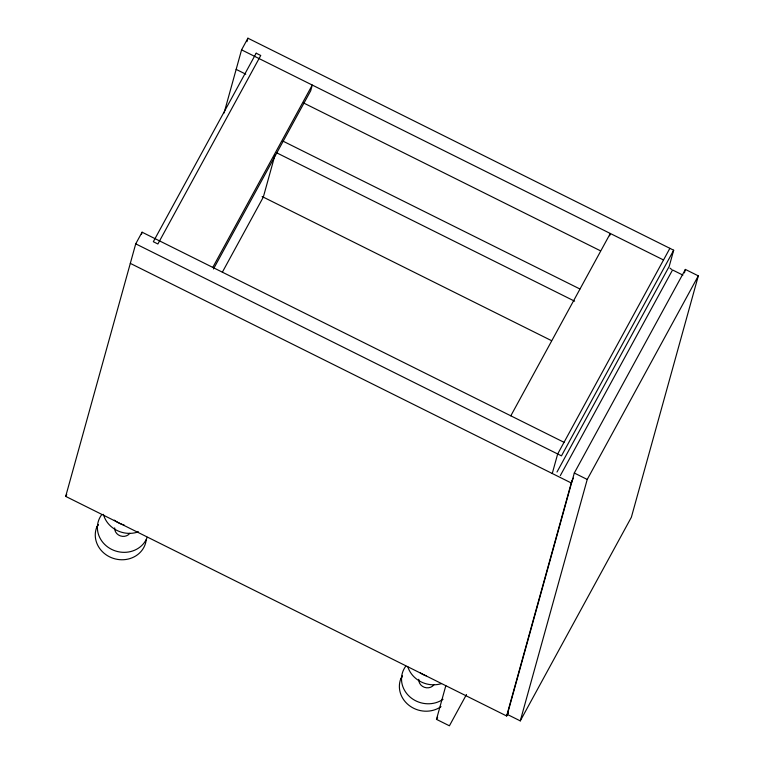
<?xml version="1.0" encoding="UTF-8"?>
<svg xmlns="http://www.w3.org/2000/svg" width="764" height="764" viewBox="0 0 764 764"><rect width="100%" height="100%" fill="white"/><g stroke="black" fill="none" stroke-linecap="round" stroke-linejoin="round"><path stroke-width="1.15" d="M508.232 713.07L506.647 715.983L65.685 496.39L135.725 243.85L142.085 232.199L564.033 442.318M141.445 234.491L142.085 232.199M224.062 113.005L241.577 49.851L247.928 38.2L673.686 250.22L669.207 266.378L556.994 472.028M246.973 41.648L247.928 38.2M275.097 154.634L263.313 197.122L222.362 272.175M466.498 694.486L449.413 725.8L436.483 719.363L445.823 685.69M609.672 235.761L610.302 233.478L510.81 415.817M552.257 473.508L557.672 453.978L669.885 248.319M506.647 715.983L571.73 481.282L573.439 478.149M507.344 714.445L574.299 473.021L685.384 269.425L698.315 275.861L631.36 517.285L520.274 720.882L507.344 714.445L508.49 712.354M520.274 720.882L587.229 479.458L698.315 275.861M684.429 272.872L685.384 269.425M97.897 524.801L96.761 527.475L98.365 524.543M402.007 676.245L400.871 678.919L402.475 675.978M65.685 496.39L66.745 494.451M212.784 267.41L312.275 85.062L310.69 90.792L213.471 268.966M673.686 250.22L561.473 455.869L135.725 243.85M560.327 475.609L672.54 269.959L682.901 275.116M436.483 719.363L437.629 717.272M572.408 480.881L571.271 482.972L130.31 263.379M241.577 49.851L663.524 259.98M236.152 69.381L245.769 74.175M303.451 102.901L600.428 250.783M283.043 141.159L579.895 288.983M276.683 152.819L574.604 301.169M262.128 196.539L551.503 340.639M574.299 473.021L587.229 479.458M671.566 269.406L669.99 268.126M146.258 539.661A25.718 23.464 15.5 0 1 115.345 558.952A25.718 23.464 15.5 0 1 96.636 527.437M147.175 537.331A25.718 23.464 15.5 0 1 111.668 549.402A25.718 23.464 15.5 0 1 101.698 514.678M129.861 533.282A8.356 7.621 15.5 0 1 120.301 535.87A8.356 7.621 15.5 0 1 114.667 527.876M138.475 531.811A25.718 23.464 15.5 0 1 103.407 514.344M124.169 525.049A25.718 23.464 15.5 0 1 114.304 520.141M441.019 706.633A25.718 23.464 15.5 0 1 410.287 706.28A25.718 23.464 15.5 0 1 400.747 678.871M443.053 699.28A25.718 23.464 15.5 0 1 409.791 696.797A25.718 23.464 15.5 0 1 405.808 666.122M433.971 684.725A8.356 7.621 15.5 0 1 424.412 687.313A8.356 7.621 15.5 0 1 418.777 679.32M441.554 683.599A25.718 23.464 15.5 0 1 407.814 666.791M426.15 675.825A25.718 23.464 15.5 0 1 420.2 672.855M256.179 53.203L153.325 241.72L157.881 243.993L260.744 55.476L256.179 53.203"/></g></svg>
